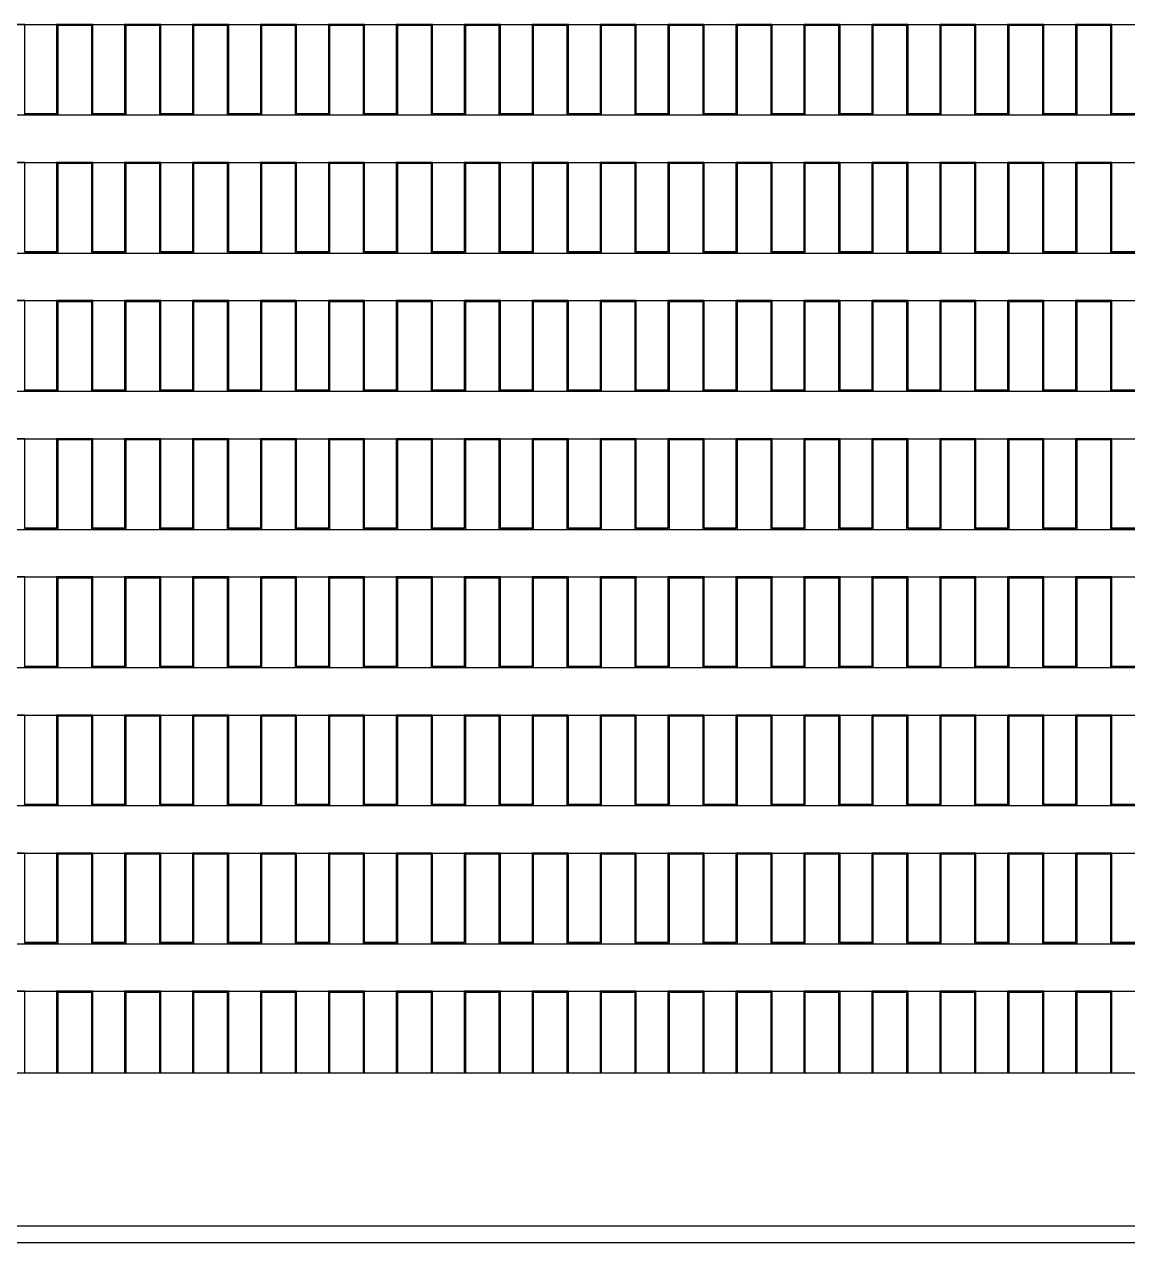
# Model space of a CAD drawing. Header units: millimetres. Extents: x -8604 to -3995, y 3123 to 6155.
# Drawn here: x -7417.7 to -7320.2, y 5356.2 to 5463.8 of the extents above; entities that cross this region are included whole.
import ezdxf

# ---------------------------------------------------------------- set-up
doc = ezdxf.new("R2010")
doc.units = ezdxf.units.MM

msp = doc.modelspace()

# ---------------------------------------------------------------- linework, layer by layer
at = {"color": 7, "linetype": 'Continuous', "lineweight": 25}
for p, q in [((-7646.62, 5463.78), (-7233.62, 5463.78)), ((-7417.62, 5463.78), (-7420.82, 5463.78)), ((-7417.62, 5455.88), (-7417.62, 5463.78)), ((-7411.62, 5463.78), (-7414.82, 5463.78)), ((-7414.82, 5463.78), (-7414.82, 5455.88)), ((-7411.72, 5463.68), (-7414.72, 5463.68)), ((-7414.72, 5463.68), (-7414.72, 5455.78)), ((-7411.72, 5455.78), (-7411.72, 5463.68)), ((-7411.62, 5455.88), (-7411.62, 5463.78)), ((-7408.82, 5463.78), (-7408.82, 5455.88)), ((-7405.62, 5463.78), (-7408.82, 5463.78)), ((-7405.72, 5463.68), (-7408.72, 5463.68)), ((-7408.72, 5463.68), (-7408.72, 5455.78)), ((-7405.72, 5455.78), (-7405.72, 5463.68)), ((-7405.62, 5455.88), (-7405.62, 5463.78)), ((-7402.82, 5463.78), (-7402.82, 5455.88)), ((-7399.62, 5463.78), (-7402.82, 5463.78)), ((-7399.72, 5463.68), (-7402.72, 5463.68)), ((-7402.72, 5463.68), (-7402.72, 5455.78)), ((-7399.72, 5455.78), (-7399.72, 5463.68)), ((-7399.62, 5455.88), (-7399.62, 5463.78)), ((-7396.82, 5463.78), (-7396.82, 5455.88)), ((-7393.62, 5463.78), (-7396.82, 5463.78)), ((-7393.72, 5463.68), (-7396.72, 5463.68)), ((-7396.72, 5463.68), (-7396.72, 5455.78)), ((-7393.72, 5455.78), (-7393.72, 5463.68)), ((-7393.62, 5455.88), (-7393.62, 5463.78)), ((-7390.82, 5463.78), (-7390.82, 5455.88)), ((-7387.62, 5463.78), (-7390.82, 5463.78)), ((-7387.72, 5463.68), (-7390.72, 5463.68)), ((-7390.72, 5463.68), (-7390.72, 5455.78)), ((-7387.72, 5455.78), (-7387.72, 5463.68)), ((-7387.62, 5455.88), (-7387.62, 5463.78)), ((-7384.82, 5463.78), (-7384.82, 5455.88)), ((-7381.62, 5463.78), (-7384.82, 5463.78)), ((-7381.72, 5463.68), (-7384.72, 5463.68)), ((-7384.72, 5463.68), (-7384.72, 5455.78)), ((-7381.72, 5455.78), (-7381.72, 5463.68)), ((-7381.62, 5455.88), (-7381.62, 5463.78)), ((-7378.82, 5463.78), (-7378.82, 5455.88)), ((-7375.62, 5463.78), (-7378.82, 5463.78)), ((-7375.72, 5463.68), (-7378.72, 5463.68)), ((-7378.72, 5463.68), (-7378.72, 5455.78)), ((-7375.72, 5455.78), (-7375.72, 5463.68)), ((-7375.62, 5455.88), (-7375.62, 5463.78)), ((-7372.82, 5463.78), (-7372.82, 5455.88)), ((-7369.62, 5463.78), (-7372.82, 5463.78)), ((-7369.72, 5463.68), (-7372.72, 5463.68)), ((-7372.72, 5463.68), (-7372.72, 5455.78)), ((-7369.72, 5455.78), (-7369.72, 5463.68)), ((-7369.62, 5455.88), (-7369.62, 5463.78)), ((-7366.82, 5463.78), (-7366.82, 5455.88)), ((-7363.62, 5463.78), (-7366.82, 5463.78)), ((-7363.72, 5463.68), (-7366.72, 5463.68)), ((-7366.72, 5463.68), (-7366.72, 5455.78)), ((-7363.72, 5455.78), (-7363.72, 5463.68)), ((-7363.62, 5455.88), (-7363.62, 5463.78)), ((-7360.82, 5463.78), (-7360.82, 5455.88)), ((-7357.62, 5463.78), (-7360.82, 5463.78)), ((-7357.72, 5463.68), (-7360.72, 5463.68)), ((-7360.72, 5463.68), (-7360.72, 5455.78)), ((-7357.72, 5455.78), (-7357.72, 5463.68)), ((-7357.62, 5455.88), (-7357.62, 5463.78)), ((-7354.82, 5463.78), (-7354.82, 5455.88)), ((-7351.62, 5463.78), (-7354.82, 5463.78)), ((-7351.72, 5463.68), (-7354.72, 5463.68)), ((-7354.72, 5463.68), (-7354.72, 5455.78)), ((-7351.72, 5455.78), (-7351.72, 5463.68)), ((-7351.62, 5455.88), (-7351.62, 5463.78)), ((-7348.82, 5463.78), (-7348.82, 5455.88)), ((-7345.62, 5463.78), (-7348.82, 5463.78)), ((-7345.72, 5463.68), (-7348.72, 5463.68)), ((-7348.72, 5463.68), (-7348.72, 5455.78)), ((-7345.72, 5455.78), (-7345.72, 5463.68)), ((-7345.62, 5455.88), (-7345.62, 5463.78)), ((-7342.82, 5463.78), (-7342.82, 5455.88)), ((-7339.62, 5463.78), (-7342.82, 5463.78)), ((-7339.72, 5463.68), (-7342.72, 5463.68)), ((-7342.72, 5463.68), (-7342.72, 5455.78)), ((-7339.72, 5455.78), (-7339.72, 5463.68)), ((-7339.62, 5455.88), (-7339.62, 5463.78)), ((-7336.82, 5463.78), (-7336.82, 5455.88)), ((-7333.62, 5463.78), (-7336.82, 5463.78)), ((-7333.72, 5463.68), (-7336.72, 5463.68)), ((-7336.72, 5463.68), (-7336.72, 5455.78)), ((-7333.72, 5455.78), (-7333.72, 5463.68)), ((-7333.62, 5455.88), (-7333.62, 5463.78)), ((-7330.82, 5463.78), (-7330.82, 5455.88)), ((-7327.62, 5463.78), (-7330.82, 5463.78)), ((-7327.72, 5463.68), (-7330.72, 5463.68)), ((-7330.72, 5463.68), (-7330.72, 5455.78)), ((-7327.72, 5455.78), (-7327.72, 5463.68)), ((-7327.62, 5455.88), (-7327.62, 5463.78)), ((-7324.82, 5463.78), (-7324.82, 5455.88)), ((-7321.62, 5463.78), (-7324.82, 5463.78)), ((-7321.72, 5463.68), (-7324.72, 5463.68)), ((-7324.72, 5463.68), (-7324.72, 5455.78)), ((-7321.72, 5455.78), (-7321.72, 5463.68)), ((-7321.62, 5455.88), (-7321.62, 5463.78)), ((-7646.62, 5455.78), (-7233.62, 5455.78)), ((-7414.72, 5455.78), (-7417.72, 5455.78)), ((-7414.82, 5455.88), (-7417.62, 5455.88)), ((-7408.72, 5455.78), (-7411.72, 5455.78)), ((-7408.82, 5455.88), (-7411.62, 5455.88)), ((-7402.72, 5455.78), (-7405.72, 5455.78)), ((-7402.82, 5455.88), (-7405.62, 5455.88)), ((-7396.72, 5455.78), (-7399.72, 5455.78)), ((-7396.82, 5455.88), (-7399.62, 5455.88)), ((-7390.72, 5455.78), (-7393.72, 5455.78)), ((-7390.82, 5455.88), (-7393.62, 5455.88)), ((-7384.72, 5455.78), (-7387.72, 5455.78)), ((-7384.82, 5455.88), (-7387.62, 5455.88)), ((-7378.72, 5455.78), (-7381.72, 5455.78)), ((-7378.82, 5455.88), (-7381.62, 5455.88)), ((-7372.72, 5455.78), (-7375.72, 5455.78)), ((-7372.82, 5455.88), (-7375.62, 5455.88)), ((-7366.72, 5455.78), (-7369.72, 5455.78)), ((-7366.82, 5455.88), (-7369.62, 5455.88)), ((-7360.72, 5455.78), (-7363.72, 5455.78)), ((-7360.82, 5455.88), (-7363.62, 5455.88)), ((-7354.72, 5455.78), (-7357.72, 5455.78)), ((-7354.82, 5455.88), (-7357.62, 5455.88)), ((-7348.72, 5455.78), (-7351.72, 5455.78)), ((-7348.82, 5455.88), (-7351.62, 5455.88)), ((-7342.72, 5455.78), (-7345.72, 5455.78)), ((-7342.82, 5455.88), (-7345.62, 5455.88)), ((-7336.72, 5455.78), (-7339.72, 5455.78)), ((-7336.82, 5455.88), (-7339.62, 5455.88)), ((-7330.72, 5455.78), (-7333.72, 5455.78)), ((-7330.82, 5455.88), (-7333.62, 5455.88)), ((-7324.72, 5455.78), (-7327.72, 5455.78)), ((-7324.82, 5455.88), (-7327.62, 5455.88)), ((-7318.72, 5455.78), (-7321.72, 5455.78)), ((-7318.82, 5455.88), (-7321.62, 5455.88)), ((-7646.62, 5451.58), (-7233.62, 5451.58)), ((-7417.62, 5451.58), (-7420.82, 5451.58)), ((-7417.62, 5443.68), (-7417.62, 5451.58)), ((-7414.82, 5451.58), (-7414.82, 5443.68)), ((-7411.62, 5451.58), (-7414.82, 5451.58)), ((-7411.72, 5451.48), (-7414.72, 5451.48)), ((-7414.72, 5451.48), (-7414.72, 5443.58)), ((-7411.72, 5443.58), (-7411.72, 5451.48)), ((-7411.62, 5443.68), (-7411.62, 5451.58)), ((-7408.82, 5451.58), (-7408.82, 5443.68)), ((-7405.62, 5451.58), (-7408.82, 5451.58)), ((-7405.72, 5451.48), (-7408.72, 5451.48)), ((-7408.72, 5451.48), (-7408.72, 5443.58)), ((-7405.72, 5443.58), (-7405.72, 5451.48)), ((-7405.62, 5443.68), (-7405.62, 5451.58)), ((-7402.82, 5451.58), (-7402.82, 5443.68)), ((-7399.62, 5451.58), (-7402.82, 5451.58)), ((-7399.72, 5451.48), (-7402.72, 5451.48)), ((-7402.72, 5451.48), (-7402.72, 5443.58)), ((-7399.72, 5443.58), (-7399.72, 5451.48)), ((-7399.62, 5443.68), (-7399.62, 5451.58)), ((-7396.82, 5451.58), (-7396.82, 5443.68)), ((-7393.62, 5451.58), (-7396.82, 5451.58)), ((-7393.72, 5451.48), (-7396.72, 5451.48)), ((-7396.72, 5451.48), (-7396.72, 5443.58)), ((-7393.72, 5443.58), (-7393.72, 5451.48)), ((-7393.62, 5443.68), (-7393.62, 5451.58)), ((-7390.82, 5451.58), (-7390.82, 5443.68)), ((-7387.62, 5451.58), (-7390.82, 5451.58)), ((-7387.72, 5451.48), (-7390.72, 5451.48)), ((-7390.72, 5451.48), (-7390.72, 5443.58)), ((-7387.72, 5443.58), (-7387.72, 5451.48)), ((-7387.62, 5443.68), (-7387.62, 5451.58)), ((-7384.82, 5451.58), (-7384.82, 5443.68)), ((-7381.62, 5451.58), (-7384.82, 5451.58)), ((-7381.72, 5451.48), (-7384.72, 5451.48)), ((-7384.72, 5451.48), (-7384.72, 5443.58)), ((-7381.72, 5443.58), (-7381.72, 5451.48)), ((-7381.62, 5443.68), (-7381.62, 5451.58)), ((-7378.82, 5451.58), (-7378.82, 5443.68)), ((-7375.62, 5451.58), (-7378.82, 5451.58)), ((-7375.72, 5451.48), (-7378.72, 5451.48)), ((-7378.72, 5451.48), (-7378.72, 5443.58)), ((-7375.72, 5443.58), (-7375.72, 5451.48)), ((-7375.62, 5443.68), (-7375.62, 5451.58)), ((-7372.82, 5451.58), (-7372.82, 5443.68)), ((-7369.62, 5451.58), (-7372.82, 5451.58)), ((-7369.72, 5451.48), (-7372.72, 5451.48)), ((-7372.72, 5451.48), (-7372.72, 5443.58)), ((-7369.72, 5443.58), (-7369.72, 5451.48)), ((-7369.62, 5443.68), (-7369.62, 5451.58)), ((-7366.82, 5451.58), (-7366.82, 5443.68)), ((-7363.62, 5451.58), (-7366.82, 5451.58)), ((-7363.72, 5451.48), (-7366.72, 5451.48)), ((-7366.72, 5451.48), (-7366.72, 5443.58)), ((-7363.72, 5443.58), (-7363.72, 5451.48)), ((-7363.62, 5443.68), (-7363.62, 5451.58)), ((-7360.82, 5451.58), (-7360.82, 5443.68)), ((-7357.62, 5451.58), (-7360.82, 5451.58)), ((-7357.72, 5451.48), (-7360.72, 5451.48)), ((-7360.72, 5451.48), (-7360.72, 5443.58)), ((-7357.72, 5443.58), (-7357.72, 5451.48)), ((-7357.62, 5443.68), (-7357.62, 5451.58)), ((-7354.82, 5451.58), (-7354.82, 5443.68)), ((-7351.62, 5451.58), (-7354.82, 5451.58)), ((-7351.72, 5451.48), (-7354.72, 5451.48)), ((-7354.72, 5451.48), (-7354.72, 5443.58)), ((-7351.72, 5443.58), (-7351.72, 5451.48)), ((-7351.62, 5443.68), (-7351.62, 5451.58)), ((-7348.82, 5451.58), (-7348.82, 5443.68)), ((-7345.62, 5451.58), (-7348.82, 5451.58)), ((-7345.72, 5451.48), (-7348.72, 5451.48)), ((-7348.72, 5451.48), (-7348.72, 5443.58)), ((-7345.72, 5443.58), (-7345.72, 5451.48)), ((-7345.62, 5443.68), (-7345.62, 5451.58)), ((-7342.82, 5451.58), (-7342.82, 5443.68)), ((-7339.62, 5451.58), (-7342.82, 5451.58)), ((-7339.72, 5451.48), (-7342.72, 5451.48)), ((-7342.72, 5451.48), (-7342.72, 5443.58)), ((-7339.72, 5443.58), (-7339.72, 5451.48)), ((-7339.62, 5443.68), (-7339.62, 5451.58)), ((-7336.82, 5451.58), (-7336.82, 5443.68)), ((-7333.62, 5451.58), (-7336.82, 5451.58)), ((-7333.72, 5451.48), (-7336.72, 5451.48)), ((-7336.72, 5451.48), (-7336.72, 5443.58)), ((-7333.72, 5443.58), (-7333.72, 5451.48)), ((-7333.62, 5443.68), (-7333.62, 5451.58)), ((-7330.82, 5451.58), (-7330.82, 5443.68)), ((-7327.62, 5451.58), (-7330.82, 5451.58)), ((-7327.72, 5451.48), (-7330.72, 5451.48)), ((-7330.72, 5451.48), (-7330.72, 5443.58)), ((-7327.72, 5443.58), (-7327.72, 5451.48)), ((-7327.62, 5443.68), (-7327.62, 5451.58)), ((-7324.82, 5451.58), (-7324.82, 5443.68)), ((-7321.62, 5451.58), (-7324.82, 5451.58)), ((-7321.72, 5451.48), (-7324.72, 5451.48)), ((-7324.72, 5451.48), (-7324.72, 5443.58)), ((-7321.72, 5443.58), (-7321.72, 5451.48)), ((-7321.62, 5443.68), (-7321.62, 5451.58)), ((-7646.62, 5443.58), (-7233.62, 5443.58)), ((-7414.72, 5443.58), (-7417.72, 5443.58)), ((-7414.82, 5443.68), (-7417.62, 5443.68)), ((-7408.72, 5443.58), (-7411.72, 5443.58)), ((-7408.82, 5443.68), (-7411.62, 5443.68)), ((-7402.72, 5443.58), (-7405.72, 5443.58)), ((-7402.82, 5443.68), (-7405.62, 5443.68)), ((-7396.72, 5443.58), (-7399.72, 5443.58)), ((-7396.82, 5443.68), (-7399.62, 5443.68)), ((-7390.72, 5443.58), (-7393.72, 5443.58)), ((-7390.82, 5443.68), (-7393.62, 5443.68)), ((-7384.72, 5443.58), (-7387.72, 5443.58)), ((-7384.82, 5443.68), (-7387.62, 5443.68)), ((-7378.72, 5443.58), (-7381.72, 5443.58)), ((-7378.82, 5443.68), (-7381.62, 5443.68)), ((-7372.72, 5443.58), (-7375.72, 5443.58)), ((-7372.82, 5443.68), (-7375.62, 5443.68)), ((-7366.72, 5443.58), (-7369.72, 5443.58)), ((-7366.82, 5443.68), (-7369.62, 5443.68)), ((-7360.72, 5443.58), (-7363.72, 5443.58)), ((-7360.82, 5443.68), (-7363.62, 5443.68)), ((-7354.72, 5443.58), (-7357.72, 5443.58)), ((-7354.82, 5443.68), (-7357.62, 5443.68)), ((-7348.72, 5443.58), (-7351.72, 5443.58)), ((-7348.82, 5443.68), (-7351.62, 5443.68)), ((-7342.72, 5443.58), (-7345.72, 5443.58)), ((-7342.82, 5443.68), (-7345.62, 5443.68)), ((-7336.72, 5443.58), (-7339.72, 5443.58)), ((-7336.82, 5443.68), (-7339.62, 5443.68)), ((-7330.72, 5443.58), (-7333.72, 5443.58)), ((-7330.82, 5443.68), (-7333.62, 5443.68)), ((-7324.72, 5443.58), (-7327.72, 5443.58)), ((-7324.82, 5443.68), (-7327.62, 5443.68)), ((-7318.72, 5443.58), (-7321.72, 5443.58)), ((-7318.82, 5443.68), (-7321.62, 5443.68)), ((-7646.62, 5439.38), (-7233.62, 5439.38)), ((-7417.62, 5439.38), (-7420.82, 5439.38)), ((-7417.62, 5431.48), (-7417.62, 5439.38)), ((-7414.82, 5439.38), (-7414.82, 5431.48)), ((-7411.62, 5439.38), (-7414.82, 5439.38)), ((-7411.72, 5439.28), (-7414.72, 5439.28)), ((-7414.72, 5439.28), (-7414.72, 5431.38)), ((-7411.72, 5431.38), (-7411.72, 5439.28)), ((-7411.62, 5431.48), (-7411.62, 5439.38)), ((-7408.82, 5439.38), (-7408.82, 5431.48)), ((-7405.62, 5439.38), (-7408.82, 5439.38)), ((-7405.72, 5439.28), (-7408.72, 5439.28)), ((-7408.72, 5439.28), (-7408.72, 5431.38)), ((-7405.72, 5431.38), (-7405.72, 5439.28)), ((-7405.62, 5431.48), (-7405.62, 5439.38)), ((-7402.82, 5439.38), (-7402.82, 5431.48)), ((-7399.62, 5439.38), (-7402.82, 5439.38)), ((-7399.72, 5439.28), (-7402.72, 5439.28)), ((-7402.72, 5439.28), (-7402.72, 5431.38)), ((-7399.72, 5431.38), (-7399.72, 5439.28)), ((-7399.62, 5431.48), (-7399.62, 5439.38)), ((-7396.82, 5439.38), (-7396.82, 5431.48)), ((-7393.62, 5439.38), (-7396.82, 5439.38)), ((-7393.72, 5439.28), (-7396.72, 5439.28)), ((-7396.72, 5439.28), (-7396.72, 5431.38)), ((-7393.72, 5431.38), (-7393.72, 5439.28)), ((-7393.62, 5431.48), (-7393.62, 5439.38)), ((-7390.82, 5439.38), (-7390.82, 5431.48)), ((-7387.62, 5439.38), (-7390.82, 5439.38)), ((-7387.72, 5439.28), (-7390.72, 5439.28)), ((-7390.72, 5439.28), (-7390.72, 5431.38)), ((-7387.72, 5431.38), (-7387.72, 5439.28)), ((-7387.62, 5431.48), (-7387.62, 5439.38)), ((-7384.82, 5439.38), (-7384.82, 5431.48)), ((-7381.62, 5439.38), (-7384.82, 5439.38)), ((-7381.72, 5439.28), (-7384.72, 5439.28)), ((-7384.72, 5439.28), (-7384.72, 5431.38)), ((-7381.72, 5431.38), (-7381.72, 5439.28)), ((-7381.62, 5431.48), (-7381.62, 5439.38)), ((-7378.82, 5439.38), (-7378.82, 5431.48)), ((-7375.62, 5439.38), (-7378.82, 5439.38)), ((-7375.72, 5439.28), (-7378.72, 5439.28)), ((-7378.72, 5439.28), (-7378.72, 5431.38)), ((-7375.72, 5431.38), (-7375.72, 5439.28)), ((-7375.62, 5431.48), (-7375.62, 5439.38)), ((-7372.82, 5439.38), (-7372.82, 5431.48)), ((-7369.62, 5439.38), (-7372.82, 5439.38)), ((-7369.72, 5439.28), (-7372.72, 5439.28)), ((-7372.72, 5439.28), (-7372.72, 5431.38)), ((-7369.72, 5431.38), (-7369.72, 5439.28)), ((-7369.62, 5431.48), (-7369.62, 5439.38)), ((-7366.82, 5439.38), (-7366.82, 5431.48)), ((-7363.62, 5439.38), (-7366.82, 5439.38)), ((-7363.72, 5439.28), (-7366.72, 5439.28)), ((-7366.72, 5439.28), (-7366.72, 5431.38)), ((-7363.72, 5431.38), (-7363.72, 5439.28)), ((-7363.62, 5431.48), (-7363.62, 5439.38)), ((-7360.82, 5439.38), (-7360.82, 5431.48)), ((-7357.62, 5439.38), (-7360.82, 5439.38)), ((-7357.72, 5439.28), (-7360.72, 5439.28)), ((-7360.72, 5439.28), (-7360.72, 5431.38)), ((-7357.72, 5431.38), (-7357.72, 5439.28)), ((-7357.62, 5431.48), (-7357.62, 5439.38)), ((-7354.82, 5439.38), (-7354.82, 5431.48)), ((-7351.62, 5439.38), (-7354.82, 5439.38)), ((-7351.72, 5439.28), (-7354.72, 5439.28)), ((-7354.72, 5439.28), (-7354.72, 5431.38)), ((-7351.72, 5431.38), (-7351.72, 5439.28)), ((-7351.62, 5431.48), (-7351.62, 5439.38)), ((-7348.82, 5439.38), (-7348.82, 5431.48)), ((-7345.62, 5439.38), (-7348.82, 5439.38)), ((-7345.72, 5439.28), (-7348.72, 5439.28)), ((-7348.72, 5439.28), (-7348.72, 5431.38)), ((-7345.72, 5431.38), (-7345.72, 5439.28)), ((-7345.62, 5431.48), (-7345.62, 5439.38)), ((-7342.82, 5439.38), (-7342.82, 5431.48)), ((-7339.62, 5439.38), (-7342.82, 5439.38)), ((-7339.72, 5439.28), (-7342.72, 5439.28)), ((-7342.72, 5439.28), (-7342.72, 5431.38)), ((-7339.72, 5431.38), (-7339.72, 5439.28)), ((-7339.62, 5431.48), (-7339.62, 5439.38)), ((-7336.82, 5439.38), (-7336.82, 5431.48)), ((-7333.62, 5439.38), (-7336.82, 5439.38)), ((-7333.72, 5439.28), (-7336.72, 5439.28)), ((-7336.72, 5439.28), (-7336.72, 5431.38)), ((-7333.72, 5431.38), (-7333.72, 5439.28)), ((-7333.62, 5431.48), (-7333.62, 5439.38)), ((-7330.82, 5439.38), (-7330.82, 5431.48)), ((-7327.62, 5439.38), (-7330.82, 5439.38)), ((-7327.72, 5439.28), (-7330.72, 5439.28)), ((-7330.72, 5439.28), (-7330.72, 5431.38)), ((-7327.72, 5431.38), (-7327.72, 5439.28)), ((-7327.62, 5431.48), (-7327.62, 5439.38)), ((-7324.82, 5439.38), (-7324.82, 5431.48)), ((-7321.62, 5439.38), (-7324.82, 5439.38)), ((-7321.72, 5439.28), (-7324.72, 5439.28)), ((-7324.72, 5439.28), (-7324.72, 5431.38)), ((-7321.72, 5431.38), (-7321.72, 5439.28)), ((-7321.62, 5431.48), (-7321.62, 5439.38)), ((-7646.62, 5431.38), (-7233.62, 5431.38)), ((-7414.72, 5431.38), (-7417.72, 5431.38)), ((-7414.82, 5431.48), (-7417.62, 5431.48)), ((-7408.72, 5431.38), (-7411.72, 5431.38)), ((-7408.82, 5431.48), (-7411.62, 5431.48)), ((-7402.72, 5431.38), (-7405.72, 5431.38)), ((-7402.82, 5431.48), (-7405.62, 5431.48)), ((-7396.72, 5431.38), (-7399.72, 5431.38)), ((-7396.82, 5431.48), (-7399.62, 5431.48)), ((-7390.72, 5431.38), (-7393.72, 5431.38)), ((-7390.82, 5431.48), (-7393.62, 5431.48)), ((-7384.72, 5431.38), (-7387.72, 5431.38)), ((-7384.82, 5431.48), (-7387.62, 5431.48)), ((-7378.72, 5431.38), (-7381.72, 5431.38)), ((-7378.82, 5431.48), (-7381.62, 5431.48)), ((-7372.72, 5431.38), (-7375.72, 5431.38)), ((-7372.82, 5431.48), (-7375.62, 5431.48)), ((-7366.72, 5431.38), (-7369.72, 5431.38)), ((-7366.82, 5431.48), (-7369.62, 5431.48)), ((-7360.72, 5431.38), (-7363.72, 5431.38)), ((-7360.82, 5431.48), (-7363.62, 5431.48)), ((-7354.72, 5431.38), (-7357.72, 5431.38)), ((-7354.82, 5431.48), (-7357.62, 5431.48)), ((-7348.72, 5431.38), (-7351.72, 5431.38)), ((-7348.82, 5431.48), (-7351.62, 5431.48)), ((-7342.72, 5431.38), (-7345.72, 5431.38)), ((-7342.82, 5431.48), (-7345.62, 5431.48)), ((-7336.72, 5431.38), (-7339.72, 5431.38)), ((-7336.82, 5431.48), (-7339.62, 5431.48)), ((-7330.72, 5431.38), (-7333.72, 5431.38)), ((-7330.82, 5431.48), (-7333.62, 5431.48)), ((-7324.72, 5431.38), (-7327.72, 5431.38)), ((-7324.82, 5431.48), (-7327.62, 5431.48)), ((-7318.72, 5431.38), (-7321.72, 5431.38)), ((-7318.82, 5431.48), (-7321.62, 5431.48)), ((-7646.62, 5427.18), (-7233.62, 5427.18)), ((-7417.62, 5427.18), (-7420.82, 5427.18)), ((-7417.62, 5419.28), (-7417.62, 5427.18)), ((-7414.82, 5427.18), (-7414.82, 5419.28)), ((-7411.62, 5427.18), (-7414.82, 5427.18)), ((-7411.72, 5427.08), (-7414.72, 5427.08)), ((-7414.72, 5427.08), (-7414.72, 5419.18)), ((-7411.72, 5419.18), (-7411.72, 5427.08)), ((-7411.62, 5419.28), (-7411.62, 5427.18)), ((-7408.82, 5427.18), (-7408.82, 5419.28)), ((-7405.62, 5427.18), (-7408.82, 5427.18)), ((-7405.72, 5427.08), (-7408.72, 5427.08)), ((-7408.72, 5427.08), (-7408.72, 5419.18)), ((-7405.72, 5419.18), (-7405.72, 5427.08)), ((-7405.62, 5419.28), (-7405.62, 5427.18)), ((-7402.82, 5427.18), (-7402.82, 5419.28)), ((-7399.62, 5427.18), (-7402.82, 5427.18)), ((-7399.72, 5427.08), (-7402.72, 5427.08)), ((-7402.72, 5427.08), (-7402.72, 5419.18)), ((-7399.72, 5419.18), (-7399.72, 5427.08)), ((-7399.62, 5419.28), (-7399.62, 5427.18)), ((-7396.82, 5427.18), (-7396.82, 5419.28)), ((-7393.62, 5427.18), (-7396.82, 5427.18)), ((-7393.72, 5427.08), (-7396.72, 5427.08)), ((-7396.72, 5427.08), (-7396.72, 5419.18)), ((-7393.72, 5419.18), (-7393.72, 5427.08)), ((-7393.62, 5419.28), (-7393.62, 5427.18)), ((-7390.82, 5427.18), (-7390.82, 5419.28)), ((-7387.62, 5427.18), (-7390.82, 5427.18)), ((-7387.72, 5427.08), (-7390.72, 5427.08)), ((-7390.72, 5427.08), (-7390.72, 5419.18)), ((-7387.72, 5419.18), (-7387.72, 5427.08)), ((-7387.62, 5419.28), (-7387.62, 5427.18)), ((-7384.82, 5427.18), (-7384.82, 5419.28)), ((-7381.62, 5427.18), (-7384.82, 5427.18)), ((-7381.72, 5427.08), (-7384.72, 5427.08)), ((-7384.72, 5427.08), (-7384.72, 5419.18)), ((-7381.72, 5419.18), (-7381.72, 5427.08)), ((-7381.62, 5419.28), (-7381.62, 5427.18)), ((-7378.82, 5427.18), (-7378.82, 5419.28)), ((-7375.62, 5427.18), (-7378.82, 5427.18)), ((-7375.72, 5427.08), (-7378.72, 5427.08)), ((-7378.72, 5427.08), (-7378.72, 5419.18)), ((-7375.72, 5419.18), (-7375.72, 5427.08)), ((-7375.62, 5419.28), (-7375.62, 5427.18)), ((-7372.82, 5427.18), (-7372.82, 5419.28)), ((-7369.62, 5427.18), (-7372.82, 5427.18)), ((-7369.72, 5427.08), (-7372.72, 5427.08)), ((-7372.72, 5427.08), (-7372.72, 5419.18)), ((-7369.72, 5419.18), (-7369.72, 5427.08)), ((-7369.62, 5419.28), (-7369.62, 5427.18)), ((-7366.82, 5427.18), (-7366.82, 5419.28)), ((-7363.62, 5427.18), (-7366.82, 5427.18)), ((-7363.72, 5427.08), (-7366.72, 5427.08)), ((-7366.72, 5427.08), (-7366.72, 5419.18)), ((-7363.72, 5419.18), (-7363.72, 5427.08)), ((-7363.62, 5419.28), (-7363.62, 5427.18)), ((-7360.82, 5427.18), (-7360.82, 5419.28)), ((-7357.62, 5427.18), (-7360.82, 5427.18)), ((-7357.72, 5427.08), (-7360.72, 5427.08)), ((-7360.72, 5427.08), (-7360.72, 5419.18)), ((-7357.72, 5419.18), (-7357.72, 5427.08)), ((-7357.62, 5419.28), (-7357.62, 5427.18)), ((-7354.82, 5427.18), (-7354.82, 5419.28)), ((-7351.62, 5427.18), (-7354.82, 5427.18)), ((-7351.72, 5427.08), (-7354.72, 5427.08)), ((-7354.72, 5427.08), (-7354.72, 5419.18)), ((-7351.72, 5419.18), (-7351.72, 5427.08)), ((-7351.62, 5419.28), (-7351.62, 5427.18)), ((-7348.82, 5427.18), (-7348.82, 5419.28)), ((-7345.62, 5427.18), (-7348.82, 5427.18)), ((-7345.72, 5427.08), (-7348.72, 5427.08)), ((-7348.72, 5427.08), (-7348.72, 5419.18)), ((-7345.72, 5419.18), (-7345.72, 5427.08)), ((-7345.62, 5419.28), (-7345.62, 5427.18)), ((-7342.82, 5427.18), (-7342.82, 5419.28)), ((-7339.62, 5427.18), (-7342.82, 5427.18)), ((-7339.72, 5427.08), (-7342.72, 5427.08)), ((-7342.72, 5427.08), (-7342.72, 5419.18)), ((-7339.72, 5419.18), (-7339.72, 5427.08)), ((-7339.62, 5419.28), (-7339.62, 5427.18)), ((-7336.82, 5427.18), (-7336.82, 5419.28)), ((-7333.62, 5427.18), (-7336.82, 5427.18)), ((-7333.72, 5427.08), (-7336.72, 5427.08)), ((-7336.72, 5427.08), (-7336.72, 5419.18)), ((-7333.72, 5419.18), (-7333.72, 5427.08)), ((-7333.62, 5419.28), (-7333.62, 5427.18)), ((-7330.82, 5427.18), (-7330.82, 5419.28)), ((-7327.62, 5427.18), (-7330.82, 5427.18)), ((-7327.72, 5427.08), (-7330.72, 5427.08)), ((-7330.72, 5427.08), (-7330.72, 5419.18)), ((-7327.72, 5419.18), (-7327.72, 5427.08)), ((-7327.62, 5419.28), (-7327.62, 5427.18)), ((-7324.82, 5427.18), (-7324.82, 5419.28)), ((-7321.62, 5427.18), (-7324.82, 5427.18)), ((-7321.72, 5427.08), (-7324.72, 5427.08)), ((-7324.72, 5427.08), (-7324.72, 5419.18)), ((-7321.72, 5419.18), (-7321.72, 5427.08)), ((-7321.62, 5419.28), (-7321.62, 5427.18)), ((-7646.62, 5419.18), (-7233.62, 5419.18)), ((-7414.72, 5419.18), (-7417.72, 5419.18)), ((-7414.82, 5419.28), (-7417.62, 5419.28)), ((-7408.72, 5419.18), (-7411.72, 5419.18)), ((-7408.82, 5419.28), (-7411.62, 5419.28)), ((-7402.72, 5419.18), (-7405.72, 5419.18)), ((-7402.82, 5419.28), (-7405.62, 5419.28)), ((-7396.72, 5419.18), (-7399.72, 5419.18)), ((-7396.82, 5419.28), (-7399.62, 5419.28)), ((-7390.72, 5419.18), (-7393.72, 5419.18)), ((-7390.82, 5419.28), (-7393.62, 5419.28)), ((-7384.72, 5419.18), (-7387.72, 5419.18)), ((-7384.82, 5419.28), (-7387.62, 5419.28)), ((-7378.72, 5419.18), (-7381.72, 5419.18)), ((-7378.82, 5419.28), (-7381.62, 5419.28)), ((-7372.72, 5419.18), (-7375.72, 5419.18)), ((-7372.82, 5419.28), (-7375.62, 5419.28)), ((-7366.72, 5419.18), (-7369.72, 5419.18)), ((-7366.82, 5419.28), (-7369.62, 5419.28)), ((-7360.72, 5419.18), (-7363.72, 5419.18)), ((-7360.82, 5419.28), (-7363.62, 5419.28)), ((-7354.72, 5419.18), (-7357.72, 5419.18)), ((-7354.82, 5419.28), (-7357.62, 5419.28)), ((-7348.72, 5419.18), (-7351.72, 5419.18)), ((-7348.82, 5419.28), (-7351.62, 5419.28)), ((-7342.72, 5419.18), (-7345.72, 5419.18)), ((-7342.82, 5419.28), (-7345.62, 5419.28)), ((-7336.72, 5419.18), (-7339.72, 5419.18)), ((-7336.82, 5419.28), (-7339.62, 5419.28)), ((-7330.72, 5419.18), (-7333.72, 5419.18)), ((-7330.82, 5419.28), (-7333.62, 5419.28)), ((-7324.72, 5419.18), (-7327.72, 5419.18)), ((-7324.82, 5419.28), (-7327.62, 5419.28)), ((-7318.72, 5419.18), (-7321.72, 5419.18)), ((-7318.82, 5419.28), (-7321.62, 5419.28)), ((-7646.62, 5414.98), (-7233.62, 5414.98)), ((-7417.62, 5414.98), (-7420.82, 5414.98)), ((-7417.62, 5407.08), (-7417.62, 5414.98)), ((-7414.82, 5414.98), (-7414.82, 5407.08)), ((-7411.62, 5414.98), (-7414.82, 5414.98)), ((-7411.72, 5414.88), (-7414.72, 5414.88)), ((-7414.72, 5414.88), (-7414.72, 5406.98)), ((-7411.72, 5406.98), (-7411.72, 5414.88)), ((-7411.62, 5407.08), (-7411.62, 5414.98)), ((-7408.82, 5414.98), (-7408.82, 5407.08)), ((-7405.62, 5414.98), (-7408.82, 5414.98)), ((-7405.72, 5414.88), (-7408.72, 5414.88)), ((-7408.72, 5414.88), (-7408.72, 5406.98)), ((-7405.72, 5406.98), (-7405.72, 5414.88)), ((-7405.62, 5407.08), (-7405.62, 5414.98)), ((-7402.82, 5414.98), (-7402.82, 5407.08)), ((-7399.62, 5414.98), (-7402.82, 5414.98)), ((-7399.72, 5414.88), (-7402.72, 5414.88)), ((-7402.72, 5414.88), (-7402.72, 5406.98)), ((-7399.72, 5406.98), (-7399.72, 5414.88)), ((-7399.62, 5407.08), (-7399.62, 5414.98)), ((-7396.82, 5414.98), (-7396.82, 5407.08)), ((-7393.62, 5414.98), (-7396.82, 5414.98)), ((-7393.72, 5414.88), (-7396.72, 5414.88)), ((-7396.72, 5414.88), (-7396.72, 5406.98)), ((-7393.72, 5406.98), (-7393.72, 5414.88)), ((-7393.62, 5407.08), (-7393.62, 5414.98)), ((-7390.82, 5414.98), (-7390.82, 5407.08)), ((-7387.62, 5414.98), (-7390.82, 5414.98)), ((-7387.72, 5414.88), (-7390.72, 5414.88)), ((-7390.72, 5414.88), (-7390.72, 5406.98)), ((-7387.72, 5406.98), (-7387.72, 5414.88)), ((-7387.62, 5407.08), (-7387.62, 5414.98)), ((-7384.82, 5414.98), (-7384.82, 5407.08)), ((-7381.62, 5414.98), (-7384.82, 5414.98)), ((-7381.72, 5414.88), (-7384.72, 5414.88)), ((-7384.72, 5414.88), (-7384.72, 5406.98)), ((-7381.72, 5406.98), (-7381.72, 5414.88)), ((-7381.62, 5407.08), (-7381.62, 5414.98)), ((-7378.82, 5414.98), (-7378.82, 5407.08)), ((-7375.62, 5414.98), (-7378.82, 5414.98)), ((-7375.72, 5414.88), (-7378.72, 5414.88)), ((-7378.72, 5414.88), (-7378.72, 5406.98)), ((-7375.72, 5406.98), (-7375.72, 5414.88)), ((-7375.62, 5407.08), (-7375.62, 5414.98)), ((-7372.82, 5414.98), (-7372.82, 5407.08)), ((-7369.62, 5414.98), (-7372.82, 5414.98)), ((-7369.72, 5414.88), (-7372.72, 5414.88)), ((-7372.72, 5414.88), (-7372.72, 5406.98)), ((-7369.72, 5406.98), (-7369.72, 5414.88)), ((-7369.62, 5407.08), (-7369.62, 5414.98)), ((-7366.82, 5414.98), (-7366.82, 5407.08)), ((-7363.62, 5414.98), (-7366.82, 5414.98)), ((-7363.72, 5414.88), (-7366.72, 5414.88)), ((-7366.72, 5414.88), (-7366.72, 5406.98)), ((-7363.72, 5406.98), (-7363.72, 5414.88)), ((-7363.62, 5407.08), (-7363.62, 5414.98)), ((-7360.82, 5414.98), (-7360.82, 5407.08)), ((-7357.62, 5414.98), (-7360.82, 5414.98)), ((-7357.72, 5414.88), (-7360.72, 5414.88)), ((-7360.72, 5414.88), (-7360.72, 5406.98)), ((-7357.72, 5406.98), (-7357.72, 5414.88)), ((-7357.62, 5407.08), (-7357.62, 5414.98)), ((-7354.82, 5414.98), (-7354.82, 5407.08)), ((-7351.62, 5414.98), (-7354.82, 5414.98)), ((-7351.72, 5414.88), (-7354.72, 5414.88)), ((-7354.72, 5414.88), (-7354.72, 5406.98)), ((-7351.72, 5406.98), (-7351.72, 5414.88)), ((-7351.62, 5407.08), (-7351.62, 5414.98)), ((-7348.82, 5414.98), (-7348.82, 5407.08)), ((-7345.62, 5414.98), (-7348.82, 5414.98)), ((-7345.72, 5414.88), (-7348.72, 5414.88)), ((-7348.72, 5414.88), (-7348.72, 5406.98)), ((-7345.72, 5406.98), (-7345.72, 5414.88)), ((-7345.62, 5407.08), (-7345.62, 5414.98)), ((-7342.82, 5414.98), (-7342.82, 5407.08)), ((-7339.62, 5414.98), (-7342.82, 5414.98)), ((-7339.72, 5414.88), (-7342.72, 5414.88)), ((-7342.72, 5414.88), (-7342.72, 5406.98)), ((-7339.72, 5406.98), (-7339.72, 5414.88)), ((-7339.62, 5407.08), (-7339.62, 5414.98)), ((-7336.82, 5414.98), (-7336.82, 5407.08)), ((-7333.62, 5414.98), (-7336.82, 5414.98)), ((-7333.72, 5414.88), (-7336.72, 5414.88)), ((-7336.72, 5414.88), (-7336.72, 5406.98)), ((-7333.72, 5406.98), (-7333.72, 5414.88)), ((-7333.62, 5407.08), (-7333.62, 5414.98)), ((-7330.82, 5414.98), (-7330.82, 5407.08)), ((-7327.62, 5414.98), (-7330.82, 5414.98)), ((-7327.72, 5414.88), (-7330.72, 5414.88)), ((-7330.72, 5414.88), (-7330.72, 5406.98)), ((-7327.72, 5406.98), (-7327.72, 5414.88)), ((-7327.62, 5407.08), (-7327.62, 5414.98)), ((-7324.82, 5414.98), (-7324.82, 5407.08)), ((-7321.62, 5414.98), (-7324.82, 5414.98)), ((-7321.72, 5414.88), (-7324.72, 5414.88)), ((-7324.72, 5414.88), (-7324.72, 5406.98)), ((-7321.72, 5406.98), (-7321.72, 5414.88)), ((-7321.62, 5407.08), (-7321.62, 5414.98)), ((-7646.62, 5406.98), (-7233.62, 5406.98)), ((-7414.72, 5406.98), (-7417.72, 5406.98)), ((-7414.82, 5407.08), (-7417.62, 5407.08)), ((-7408.72, 5406.98), (-7411.72, 5406.98)), ((-7408.82, 5407.08), (-7411.62, 5407.08)), ((-7402.72, 5406.98), (-7405.72, 5406.98)), ((-7402.82, 5407.08), (-7405.62, 5407.08)), ((-7396.72, 5406.98), (-7399.72, 5406.98)), ((-7396.82, 5407.08), (-7399.62, 5407.08)), ((-7390.72, 5406.98), (-7393.72, 5406.98)), ((-7390.82, 5407.08), (-7393.62, 5407.08)), ((-7384.72, 5406.98), (-7387.72, 5406.98)), ((-7384.82, 5407.08), (-7387.62, 5407.08)), ((-7378.72, 5406.98), (-7381.72, 5406.98)), ((-7378.82, 5407.08), (-7381.62, 5407.08)), ((-7372.72, 5406.98), (-7375.72, 5406.98)), ((-7372.82, 5407.08), (-7375.62, 5407.08)), ((-7366.72, 5406.98), (-7369.72, 5406.98)), ((-7366.82, 5407.08), (-7369.62, 5407.08)), ((-7360.72, 5406.98), (-7363.72, 5406.98)), ((-7360.82, 5407.08), (-7363.62, 5407.08)), ((-7354.72, 5406.98), (-7357.72, 5406.98)), ((-7354.82, 5407.08), (-7357.62, 5407.08)), ((-7348.72, 5406.98), (-7351.72, 5406.98)), ((-7348.82, 5407.08), (-7351.62, 5407.08)), ((-7342.72, 5406.98), (-7345.72, 5406.98)), ((-7342.82, 5407.08), (-7345.62, 5407.08)), ((-7336.72, 5406.98), (-7339.72, 5406.98)), ((-7336.82, 5407.08), (-7339.62, 5407.08)), ((-7330.72, 5406.98), (-7333.72, 5406.98)), ((-7330.82, 5407.08), (-7333.62, 5407.08)), ((-7324.72, 5406.98), (-7327.72, 5406.98)), ((-7324.82, 5407.08), (-7327.62, 5407.08)), ((-7318.72, 5406.98), (-7321.72, 5406.98)), ((-7318.82, 5407.08), (-7321.62, 5407.08)), ((-7646.62, 5402.78), (-7233.62, 5402.78)), ((-7417.62, 5402.78), (-7420.82, 5402.78)), ((-7417.62, 5394.88), (-7417.62, 5402.78)), ((-7414.82, 5402.78), (-7414.82, 5394.88)), ((-7411.62, 5402.78), (-7414.82, 5402.78)), ((-7411.72, 5402.68), (-7414.72, 5402.68)), ((-7414.72, 5402.68), (-7414.72, 5394.78)), ((-7411.72, 5394.78), (-7411.72, 5402.68)), ((-7411.62, 5394.88), (-7411.62, 5402.78)), ((-7408.82, 5402.78), (-7408.82, 5394.88)), ((-7405.62, 5402.78), (-7408.82, 5402.78)), ((-7405.72, 5402.68), (-7408.72, 5402.68)), ((-7408.72, 5402.68), (-7408.72, 5394.78)), ((-7405.72, 5394.78), (-7405.72, 5402.68)), ((-7405.62, 5394.88), (-7405.62, 5402.78)), ((-7402.82, 5402.78), (-7402.82, 5394.88)), ((-7399.62, 5402.78), (-7402.82, 5402.78)), ((-7399.72, 5402.68), (-7402.72, 5402.68)), ((-7402.72, 5402.68), (-7402.72, 5394.78)), ((-7399.72, 5394.78), (-7399.72, 5402.68)), ((-7399.62, 5394.88), (-7399.62, 5402.78)), ((-7396.82, 5402.78), (-7396.82, 5394.88)), ((-7393.62, 5402.78), (-7396.82, 5402.78)), ((-7393.72, 5402.68), (-7396.72, 5402.68)), ((-7396.72, 5402.68), (-7396.72, 5394.78)), ((-7393.72, 5394.78), (-7393.72, 5402.68)), ((-7393.62, 5394.88), (-7393.62, 5402.78)), ((-7390.82, 5402.78), (-7390.82, 5394.88)), ((-7387.62, 5402.78), (-7390.82, 5402.78)), ((-7387.72, 5402.68), (-7390.72, 5402.68)), ((-7390.72, 5402.68), (-7390.72, 5394.78)), ((-7387.72, 5394.78), (-7387.72, 5402.68)), ((-7387.62, 5394.88), (-7387.62, 5402.78)), ((-7384.82, 5402.78), (-7384.82, 5394.88)), ((-7381.62, 5402.78), (-7384.82, 5402.78)), ((-7381.72, 5402.68), (-7384.72, 5402.68)), ((-7384.72, 5402.68), (-7384.72, 5394.78)), ((-7381.72, 5394.78), (-7381.72, 5402.68)), ((-7381.62, 5394.88), (-7381.62, 5402.78)), ((-7378.82, 5402.78), (-7378.82, 5394.88)), ((-7375.62, 5402.78), (-7378.82, 5402.78)), ((-7375.72, 5402.68), (-7378.72, 5402.68)), ((-7378.72, 5402.68), (-7378.72, 5394.78)), ((-7375.72, 5394.78), (-7375.72, 5402.68)), ((-7375.62, 5394.88), (-7375.62, 5402.78)), ((-7372.82, 5402.78), (-7372.82, 5394.88)), ((-7369.62, 5402.78), (-7372.82, 5402.78)), ((-7369.72, 5402.68), (-7372.72, 5402.68)), ((-7372.72, 5402.68), (-7372.72, 5394.78)), ((-7369.72, 5394.78), (-7369.72, 5402.68)), ((-7369.62, 5394.88), (-7369.62, 5402.78)), ((-7366.82, 5402.78), (-7366.82, 5394.88)), ((-7363.62, 5402.78), (-7366.82, 5402.78)), ((-7363.72, 5402.68), (-7366.72, 5402.68)), ((-7366.72, 5402.68), (-7366.72, 5394.78)), ((-7363.72, 5394.78), (-7363.72, 5402.68)), ((-7363.62, 5394.88), (-7363.62, 5402.78)), ((-7360.82, 5402.78), (-7360.82, 5394.88)), ((-7357.62, 5402.78), (-7360.82, 5402.78)), ((-7357.72, 5402.68), (-7360.72, 5402.68)), ((-7360.72, 5402.68), (-7360.72, 5394.78)), ((-7357.72, 5394.78), (-7357.72, 5402.68)), ((-7357.62, 5394.88), (-7357.62, 5402.78)), ((-7354.82, 5402.78), (-7354.82, 5394.88)), ((-7351.62, 5402.78), (-7354.82, 5402.78)), ((-7351.72, 5402.68), (-7354.72, 5402.68)), ((-7354.72, 5402.68), (-7354.72, 5394.78)), ((-7351.72, 5394.78), (-7351.72, 5402.68)), ((-7351.62, 5394.88), (-7351.62, 5402.78)), ((-7348.82, 5402.78), (-7348.82, 5394.88)), ((-7345.62, 5402.78), (-7348.82, 5402.78)), ((-7345.72, 5402.68), (-7348.72, 5402.68)), ((-7348.72, 5402.68), (-7348.72, 5394.78)), ((-7345.72, 5394.78), (-7345.72, 5402.68)), ((-7345.62, 5394.88), (-7345.62, 5402.78)), ((-7342.82, 5402.78), (-7342.82, 5394.88)), ((-7339.62, 5402.78), (-7342.82, 5402.78)), ((-7339.72, 5402.68), (-7342.72, 5402.68)), ((-7342.72, 5402.68), (-7342.72, 5394.78)), ((-7339.72, 5394.78), (-7339.72, 5402.68)), ((-7339.62, 5394.88), (-7339.62, 5402.78)), ((-7336.82, 5402.78), (-7336.82, 5394.88)), ((-7333.62, 5402.78), (-7336.82, 5402.78)), ((-7333.72, 5402.68), (-7336.72, 5402.68)), ((-7336.72, 5402.68), (-7336.72, 5394.78)), ((-7333.72, 5394.78), (-7333.72, 5402.68)), ((-7333.62, 5394.88), (-7333.62, 5402.78)), ((-7330.82, 5402.78), (-7330.82, 5394.88)), ((-7327.62, 5402.78), (-7330.82, 5402.78)), ((-7327.72, 5402.68), (-7330.72, 5402.68)), ((-7330.72, 5402.68), (-7330.72, 5394.78)), ((-7327.72, 5394.78), (-7327.72, 5402.68)), ((-7327.62, 5394.88), (-7327.62, 5402.78)), ((-7324.82, 5402.78), (-7324.82, 5394.88)), ((-7321.62, 5402.78), (-7324.82, 5402.78)), ((-7321.72, 5402.68), (-7324.72, 5402.68)), ((-7324.72, 5402.68), (-7324.72, 5394.78)), ((-7321.72, 5394.78), (-7321.72, 5402.68)), ((-7321.62, 5394.88), (-7321.62, 5402.78)), ((-7646.62, 5394.78), (-7233.62, 5394.78)), ((-7414.72, 5394.78), (-7417.72, 5394.78)), ((-7414.82, 5394.88), (-7417.62, 5394.88)), ((-7408.72, 5394.78), (-7411.72, 5394.78)), ((-7408.82, 5394.88), (-7411.62, 5394.88)), ((-7402.72, 5394.78), (-7405.72, 5394.78)), ((-7402.82, 5394.88), (-7405.62, 5394.88)), ((-7396.72, 5394.78), (-7399.72, 5394.78)), ((-7396.82, 5394.88), (-7399.62, 5394.88)), ((-7390.72, 5394.78), (-7393.72, 5394.78)), ((-7390.82, 5394.88), (-7393.62, 5394.88)), ((-7384.72, 5394.78), (-7387.72, 5394.78)), ((-7384.82, 5394.88), (-7387.62, 5394.88)), ((-7378.72, 5394.78), (-7381.72, 5394.78)), ((-7378.82, 5394.88), (-7381.62, 5394.88)), ((-7372.72, 5394.78), (-7375.72, 5394.78)), ((-7372.82, 5394.88), (-7375.62, 5394.88)), ((-7366.72, 5394.78), (-7369.72, 5394.78)), ((-7366.82, 5394.88), (-7369.62, 5394.88)), ((-7360.72, 5394.78), (-7363.72, 5394.78)), ((-7360.82, 5394.88), (-7363.62, 5394.88)), ((-7354.72, 5394.78), (-7357.72, 5394.78)), ((-7354.82, 5394.88), (-7357.62, 5394.88)), ((-7348.72, 5394.78), (-7351.72, 5394.78)), ((-7348.82, 5394.88), (-7351.62, 5394.88)), ((-7342.72, 5394.78), (-7345.72, 5394.78)), ((-7342.82, 5394.88), (-7345.62, 5394.88)), ((-7336.72, 5394.78), (-7339.72, 5394.78)), ((-7336.82, 5394.88), (-7339.62, 5394.88)), ((-7330.72, 5394.78), (-7333.72, 5394.78)), ((-7330.82, 5394.88), (-7333.62, 5394.88)), ((-7324.72, 5394.78), (-7327.72, 5394.78)), ((-7324.82, 5394.88), (-7327.62, 5394.88)), ((-7318.72, 5394.78), (-7321.72, 5394.78)), ((-7318.82, 5394.88), (-7321.62, 5394.88)), ((-7646.62, 5390.58), (-7233.62, 5390.58)), ((-7417.62, 5390.58), (-7420.82, 5390.58)), ((-7417.62, 5382.68), (-7417.62, 5390.58)), ((-7414.82, 5390.58), (-7414.82, 5382.68)), ((-7411.62, 5390.58), (-7414.82, 5390.58)), ((-7411.72, 5390.48), (-7414.72, 5390.48)), ((-7414.72, 5390.48), (-7414.72, 5382.58)), ((-7411.72, 5382.58), (-7411.72, 5390.48)), ((-7411.62, 5382.68), (-7411.62, 5390.58)), ((-7408.82, 5390.58), (-7408.82, 5382.68)), ((-7405.62, 5390.58), (-7408.82, 5390.58)), ((-7405.72, 5390.48), (-7408.72, 5390.48)), ((-7408.72, 5390.48), (-7408.72, 5382.58)), ((-7405.72, 5382.58), (-7405.72, 5390.48)), ((-7405.62, 5382.68), (-7405.62, 5390.58)), ((-7402.82, 5390.58), (-7402.82, 5382.68)), ((-7399.62, 5390.58), (-7402.82, 5390.58)), ((-7399.72, 5390.48), (-7402.72, 5390.48)), ((-7402.72, 5390.48), (-7402.72, 5382.58)), ((-7399.72, 5382.58), (-7399.72, 5390.48)), ((-7399.62, 5382.68), (-7399.62, 5390.58)), ((-7396.82, 5390.58), (-7396.82, 5382.68)), ((-7393.62, 5390.58), (-7396.82, 5390.58)), ((-7393.72, 5390.48), (-7396.72, 5390.48)), ((-7396.72, 5390.48), (-7396.72, 5382.58)), ((-7393.72, 5382.58), (-7393.72, 5390.48)), ((-7393.62, 5382.68), (-7393.62, 5390.58)), ((-7390.82, 5390.58), (-7390.82, 5382.68)), ((-7387.62, 5390.58), (-7390.82, 5390.58)), ((-7387.72, 5390.48), (-7390.72, 5390.48)), ((-7390.72, 5390.48), (-7390.72, 5382.58)), ((-7387.72, 5382.58), (-7387.72, 5390.48)), ((-7387.62, 5382.68), (-7387.62, 5390.58)), ((-7384.82, 5390.58), (-7384.82, 5382.68)), ((-7381.62, 5390.58), (-7384.82, 5390.58)), ((-7381.72, 5390.48), (-7384.72, 5390.48)), ((-7384.72, 5390.48), (-7384.72, 5382.58)), ((-7381.72, 5382.58), (-7381.72, 5390.48)), ((-7381.62, 5382.68), (-7381.62, 5390.58)), ((-7378.82, 5390.58), (-7378.82, 5382.68)), ((-7375.62, 5390.58), (-7378.82, 5390.58)), ((-7375.72, 5390.48), (-7378.72, 5390.48)), ((-7378.72, 5390.48), (-7378.72, 5382.58)), ((-7375.72, 5382.58), (-7375.72, 5390.48)), ((-7375.62, 5382.68), (-7375.62, 5390.58)), ((-7372.82, 5390.58), (-7372.82, 5382.68)), ((-7369.62, 5390.58), (-7372.82, 5390.58)), ((-7369.72, 5390.48), (-7372.72, 5390.48)), ((-7372.72, 5390.48), (-7372.72, 5382.58)), ((-7369.72, 5382.58), (-7369.72, 5390.48)), ((-7369.62, 5382.68), (-7369.62, 5390.58)), ((-7366.82, 5390.58), (-7366.82, 5382.68)), ((-7363.62, 5390.58), (-7366.82, 5390.58)), ((-7363.72, 5390.48), (-7366.72, 5390.48)), ((-7366.72, 5390.48), (-7366.72, 5382.58)), ((-7363.72, 5382.58), (-7363.72, 5390.48)), ((-7363.62, 5382.68), (-7363.62, 5390.58)), ((-7360.82, 5390.58), (-7360.82, 5382.68)), ((-7357.62, 5390.58), (-7360.82, 5390.58)), ((-7357.72, 5390.48), (-7360.72, 5390.48)), ((-7360.72, 5390.48), (-7360.72, 5382.58)), ((-7357.72, 5382.58), (-7357.72, 5390.48)), ((-7357.62, 5382.68), (-7357.62, 5390.58)), ((-7354.82, 5390.58), (-7354.82, 5382.68)), ((-7351.62, 5390.58), (-7354.82, 5390.58)), ((-7351.72, 5390.48), (-7354.72, 5390.48)), ((-7354.72, 5390.48), (-7354.72, 5382.58)), ((-7351.72, 5382.58), (-7351.72, 5390.48)), ((-7351.62, 5382.68), (-7351.62, 5390.58)), ((-7348.82, 5390.58), (-7348.82, 5382.68)), ((-7345.62, 5390.58), (-7348.82, 5390.58)), ((-7345.72, 5390.48), (-7348.72, 5390.48)), ((-7348.72, 5390.48), (-7348.72, 5382.58)), ((-7345.72, 5382.58), (-7345.72, 5390.48)), ((-7345.62, 5382.68), (-7345.62, 5390.58)), ((-7342.82, 5390.58), (-7342.82, 5382.68)), ((-7339.62, 5390.58), (-7342.82, 5390.58)), ((-7339.72, 5390.48), (-7342.72, 5390.48)), ((-7342.72, 5390.48), (-7342.72, 5382.58)), ((-7339.72, 5382.58), (-7339.72, 5390.48)), ((-7339.62, 5382.68), (-7339.62, 5390.58)), ((-7336.82, 5390.58), (-7336.82, 5382.68)), ((-7333.62, 5390.58), (-7336.82, 5390.58)), ((-7333.72, 5390.48), (-7336.72, 5390.48)), ((-7336.72, 5390.48), (-7336.72, 5382.58)), ((-7333.72, 5382.58), (-7333.72, 5390.48)), ((-7333.62, 5382.68), (-7333.62, 5390.58)), ((-7330.82, 5390.58), (-7330.82, 5382.68)), ((-7327.62, 5390.58), (-7330.82, 5390.58)), ((-7327.72, 5390.48), (-7330.72, 5390.48)), ((-7330.72, 5390.48), (-7330.72, 5382.58)), ((-7327.72, 5382.58), (-7327.72, 5390.48)), ((-7327.62, 5382.68), (-7327.62, 5390.58)), ((-7324.82, 5390.58), (-7324.82, 5382.68)), ((-7321.62, 5390.58), (-7324.82, 5390.58)), ((-7321.72, 5390.48), (-7324.72, 5390.48)), ((-7324.72, 5390.48), (-7324.72, 5382.58)), ((-7321.72, 5382.58), (-7321.72, 5390.48)), ((-7321.62, 5382.68), (-7321.62, 5390.58)), ((-7646.62, 5382.58), (-7233.62, 5382.58)), ((-7414.72, 5382.58), (-7417.72, 5382.58)), ((-7414.82, 5382.68), (-7417.62, 5382.68)), ((-7408.72, 5382.58), (-7411.72, 5382.58)), ((-7408.82, 5382.68), (-7411.62, 5382.68)), ((-7402.72, 5382.58), (-7405.72, 5382.58)), ((-7402.82, 5382.68), (-7405.62, 5382.68)), ((-7396.72, 5382.58), (-7399.72, 5382.58)), ((-7396.82, 5382.68), (-7399.62, 5382.68)), ((-7390.72, 5382.58), (-7393.72, 5382.58)), ((-7390.82, 5382.68), (-7393.62, 5382.68)), ((-7384.72, 5382.58), (-7387.72, 5382.58)), ((-7384.82, 5382.68), (-7387.62, 5382.68)), ((-7378.72, 5382.58), (-7381.72, 5382.58)), ((-7378.82, 5382.68), (-7381.62, 5382.68)), ((-7372.72, 5382.58), (-7375.72, 5382.58)), ((-7372.82, 5382.68), (-7375.62, 5382.68)), ((-7366.72, 5382.58), (-7369.72, 5382.58)), ((-7366.82, 5382.68), (-7369.62, 5382.68)), ((-7360.72, 5382.58), (-7363.72, 5382.58)), ((-7360.82, 5382.68), (-7363.62, 5382.68)), ((-7354.72, 5382.58), (-7357.72, 5382.58)), ((-7354.82, 5382.68), (-7357.62, 5382.68)), ((-7348.72, 5382.58), (-7351.72, 5382.58)), ((-7348.82, 5382.68), (-7351.62, 5382.68)), ((-7342.72, 5382.58), (-7345.72, 5382.58)), ((-7342.82, 5382.68), (-7345.62, 5382.68)), ((-7336.72, 5382.58), (-7339.72, 5382.58)), ((-7336.82, 5382.68), (-7339.62, 5382.68)), ((-7330.72, 5382.58), (-7333.72, 5382.58)), ((-7330.82, 5382.68), (-7333.62, 5382.68)), ((-7324.72, 5382.58), (-7327.72, 5382.58)), ((-7324.82, 5382.68), (-7327.62, 5382.68)), ((-7318.72, 5382.58), (-7321.72, 5382.58)), ((-7318.82, 5382.68), (-7321.62, 5382.68)), ((-7646.62, 5378.38), (-7233.62, 5378.38)), ((-7417.62, 5378.38), (-7420.82, 5378.38)), ((-7417.62, 5371.18), (-7417.62, 5378.38)), ((-7414.82, 5378.38), (-7414.82, 5371.18)), ((-7411.62, 5378.38), (-7414.82, 5378.38)), ((-7411.72, 5378.28), (-7414.72, 5378.28)), ((-7414.72, 5378.28), (-7414.72, 5371.18)), ((-7411.72, 5371.18), (-7411.72, 5378.28)), ((-7411.62, 5371.18), (-7411.62, 5378.38)), ((-7408.82, 5378.38), (-7408.82, 5371.18)), ((-7405.62, 5378.38), (-7408.82, 5378.38)), ((-7405.72, 5378.28), (-7408.72, 5378.28)), ((-7408.72, 5378.28), (-7408.72, 5371.18)), ((-7405.72, 5371.18), (-7405.72, 5378.28)), ((-7405.62, 5371.18), (-7405.62, 5378.38)), ((-7402.82, 5378.38), (-7402.82, 5371.18)), ((-7399.62, 5378.38), (-7402.82, 5378.38)), ((-7399.72, 5378.28), (-7402.72, 5378.28)), ((-7402.72, 5378.28), (-7402.72, 5371.18)), ((-7399.72, 5371.18), (-7399.72, 5378.28)), ((-7399.62, 5371.18), (-7399.62, 5378.38)), ((-7396.82, 5378.38), (-7396.82, 5371.18)), ((-7393.62, 5378.38), (-7396.82, 5378.38)), ((-7393.72, 5378.28), (-7396.72, 5378.28)), ((-7396.72, 5378.28), (-7396.72, 5371.18)), ((-7393.72, 5371.18), (-7393.72, 5378.28)), ((-7393.62, 5371.18), (-7393.62, 5378.38)), ((-7390.82, 5378.38), (-7390.82, 5371.18)), ((-7387.62, 5378.38), (-7390.82, 5378.38)), ((-7387.72, 5378.28), (-7390.72, 5378.28)), ((-7390.72, 5378.28), (-7390.72, 5371.18)), ((-7387.72, 5371.18), (-7387.72, 5378.28)), ((-7387.62, 5371.18), (-7387.62, 5378.38)), ((-7384.82, 5378.38), (-7384.82, 5371.18)), ((-7381.62, 5378.38), (-7384.82, 5378.38)), ((-7381.72, 5378.28), (-7384.72, 5378.28)), ((-7384.72, 5378.28), (-7384.72, 5371.18)), ((-7381.72, 5371.18), (-7381.72, 5378.28)), ((-7381.62, 5371.18), (-7381.62, 5378.38)), ((-7378.82, 5378.38), (-7378.82, 5371.18)), ((-7375.62, 5378.38), (-7378.82, 5378.38)), ((-7375.72, 5378.28), (-7378.72, 5378.28)), ((-7378.72, 5378.28), (-7378.72, 5371.18)), ((-7375.72, 5371.18), (-7375.72, 5378.28)), ((-7375.62, 5371.18), (-7375.62, 5378.38)), ((-7372.82, 5378.38), (-7372.82, 5371.18)), ((-7369.62, 5378.38), (-7372.82, 5378.38)), ((-7369.72, 5378.28), (-7372.72, 5378.28)), ((-7372.72, 5378.28), (-7372.72, 5371.18)), ((-7369.72, 5371.18), (-7369.72, 5378.28)), ((-7369.62, 5371.18), (-7369.62, 5378.38)), ((-7366.82, 5378.38), (-7366.82, 5371.18)), ((-7363.62, 5378.38), (-7366.82, 5378.38)), ((-7363.72, 5378.28), (-7366.72, 5378.28)), ((-7366.72, 5378.28), (-7366.72, 5371.18)), ((-7363.72, 5371.18), (-7363.72, 5378.28)), ((-7363.62, 5371.18), (-7363.62, 5378.38)), ((-7360.82, 5378.38), (-7360.82, 5371.18)), ((-7357.62, 5378.38), (-7360.82, 5378.38)), ((-7357.72, 5378.28), (-7360.72, 5378.28)), ((-7360.72, 5378.28), (-7360.72, 5371.18)), ((-7357.72, 5371.18), (-7357.72, 5378.28)), ((-7357.62, 5371.18), (-7357.62, 5378.38)), ((-7354.82, 5378.38), (-7354.82, 5371.18)), ((-7351.62, 5378.38), (-7354.82, 5378.38)), ((-7351.72, 5378.28), (-7354.72, 5378.28)), ((-7354.72, 5378.28), (-7354.72, 5371.18)), ((-7351.72, 5371.18), (-7351.72, 5378.28)), ((-7351.62, 5371.18), (-7351.62, 5378.38)), ((-7348.82, 5378.38), (-7348.82, 5371.18)), ((-7345.62, 5378.38), (-7348.82, 5378.38)), ((-7345.72, 5378.28), (-7348.72, 5378.28)), ((-7348.72, 5378.28), (-7348.72, 5371.18)), ((-7345.72, 5371.18), (-7345.72, 5378.28)), ((-7345.62, 5371.18), (-7345.62, 5378.38)), ((-7342.82, 5378.38), (-7342.82, 5371.18)), ((-7339.62, 5378.38), (-7342.82, 5378.38)), ((-7339.72, 5378.28), (-7342.72, 5378.28)), ((-7342.72, 5378.28), (-7342.72, 5371.18)), ((-7339.72, 5371.18), (-7339.72, 5378.28)), ((-7339.62, 5371.18), (-7339.62, 5378.38)), ((-7336.82, 5378.38), (-7336.82, 5371.18)), ((-7333.62, 5378.38), (-7336.82, 5378.38)), ((-7333.72, 5378.28), (-7336.72, 5378.28)), ((-7336.72, 5378.28), (-7336.72, 5371.18)), ((-7333.72, 5371.18), (-7333.72, 5378.28)), ((-7333.62, 5371.18), (-7333.62, 5378.38)), ((-7330.82, 5378.38), (-7330.82, 5371.18)), ((-7327.62, 5378.38), (-7330.82, 5378.38)), ((-7327.72, 5378.28), (-7330.72, 5378.28)), ((-7330.72, 5378.28), (-7330.72, 5371.18)), ((-7327.72, 5371.18), (-7327.72, 5378.28)), ((-7327.62, 5371.18), (-7327.62, 5378.38)), ((-7324.82, 5378.38), (-7324.82, 5371.18)), ((-7321.62, 5378.38), (-7324.82, 5378.38)), ((-7321.72, 5378.28), (-7324.72, 5378.28)), ((-7324.72, 5378.28), (-7324.72, 5371.18)), ((-7321.72, 5371.18), (-7321.72, 5378.28)), ((-7321.62, 5371.18), (-7321.62, 5378.38)), ((-7660.12, 5371.18), (-7220.12, 5371.18)), ((-7660.12, 5356.18), (-7220.12, 5356.18))]:
    msp.add_line(p, q, dxfattribs=at)
msp.add_line((-7660.12, 5357.68), (-7220.12, 5357.68))

doc.saveas('drawing.dxf')
